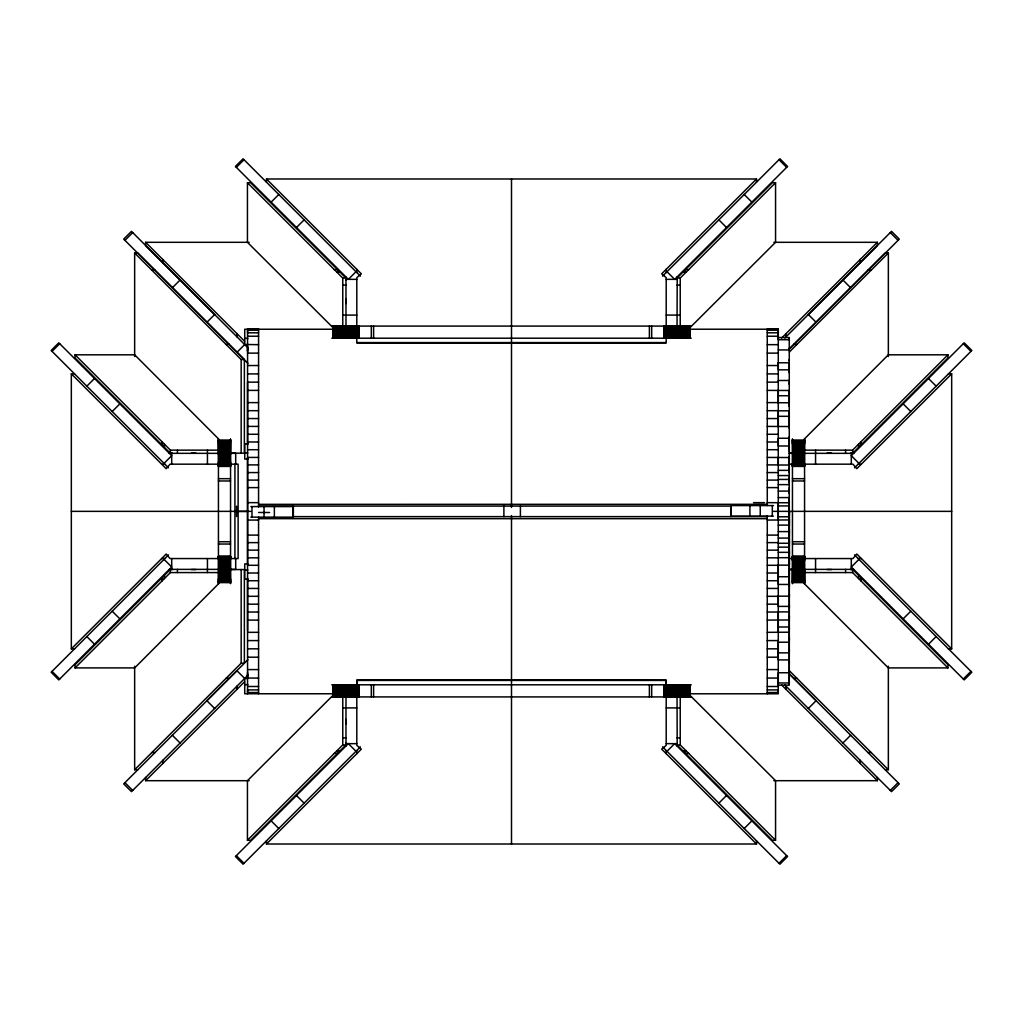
<?xml version="1.0" encoding="UTF-8"?>
<svg xmlns="http://www.w3.org/2000/svg" width="1023" height="1023" viewBox="0 0 1023 1023"><rect width="100%" height="100%" fill="white"/><g stroke="black" fill="none" stroke-linecap="round" stroke-linejoin="round"><path stroke-width="1.5" d="M219.229 439.596L134.665 354.815L75.063 354.815L75.063 358.012L170.393 453.342L235.699 453.342L235.699 464.173M161.979 444.928L161.979 441.731M164.396 447.345L164.396 444.148M170.393 453.342L170.393 450.146L75.063 354.815M177.427 453.342L177.427 450.146M207.439 450.146L207.439 464.173M218.436 580.361L218.436 579.018M218.436 464.084L218.436 461.859M218.436 454.404L218.436 439.187L218.436 583.545L218.436 580.616L230.546 580.616L230.546 583.519L230.546 439.199L230.546 454.404M230.546 580.361L230.546 579.018M230.546 464.084L230.546 461.859M236.569 506.155L236.569 516.564M247.579 676.535L247.579 671.83M247.566 630.526L247.566 578.148M247.566 563.865L247.566 328.933L258.576 328.933L258.563 507.012M258.576 693.786L258.563 517.165M356.784 684.656L356.784 680.09L511.5 679.86L666.203 680.116L666.203 684.668M511.5 679.86L511.5 515.592M767.263 693.786L767.276 515.605M767.276 505.554L767.263 328.933L778.273 328.933L778.273 337.986M789.27 672.763L778.273 672.763L778.273 685.154L789.27 685.167L789.27 659.925L789.27 337.552L778.286 337.552L778.286 339.726L789.27 339.726M778.286 502.779L778.273 693.786L691.471 693.786M778.286 426.54L778.286 410.811L789.27 410.811L789.257 416.029M778.286 390.492L778.286 402.742L789.27 402.742L789.27 390.492L767.263 390.39M778.286 338.319L778.286 337.552M789.27 506.091L789.27 557.688L778.273 557.688M789.27 516.615L789.27 499.071M789.27 498.15L789.27 497.805M789.27 493.623L789.27 492.881M789.27 492.319L789.27 489.071M789.27 487.997L789.27 487.664M789.27 482.677L789.27 482.92M789.27 481.961L789.27 478.879L789.27 480.593M789.27 477.779L789.27 477.306M789.27 472.895L789.27 472.153M789.27 471.424L789.27 468.496M789.27 467.319L789.27 466.565M789.27 462.396L789.27 461.68M789.27 460.874L789.27 458.035M789.27 456.731L789.27 456.284M789.257 451.053L789.257 451.463M789.257 450.12L789.257 447.435M789.257 436.719L789.257 446.015L778.286 445.977L778.286 438.253L789.27 438.253M789.257 428.368L789.257 415.031M789.257 406.553L789.257 404.149M789.257 384.367L789.257 382.218M789.257 372.845L789.257 370.965M789.257 361.081L789.257 359.533M789.257 349.38L789.257 347.999M789.27 338.319L789.27 337.552M789.27 684.387L789.385 511.219L789.385 512.753M792.454 568.315L792.454 583.545L792.454 439.187L792.454 442.102L804.564 442.102L804.564 439.199L804.564 583.519L804.564 569.837M792.454 560.873L792.454 558.648M792.454 443.701L792.454 442.358M804.564 560.873L804.564 558.648M804.564 443.701L804.564 442.358M815.561 572.573L815.561 558.558M845.573 572.573L845.573 569.376M852.607 569.376L947.937 664.72L947.937 667.904L852.607 572.573L852.607 569.376L788.874 569.376M858.604 578.57L858.604 575.374M861.021 580.987L861.021 577.803M236.952 352.372L244.727 344.495L244.727 329.24L331.529 329.24M244.727 344.495L258.576 344.661M219.229 583.123L134.665 667.904L75.063 667.904L75.063 664.72L170.393 569.376L235.699 569.376L235.699 558.558M803.771 439.596L888.335 354.815L947.937 354.815L947.937 358.012L852.607 453.342L788.874 453.342M124.934 240.354L132.709 232.579M52.045 351.362L59.705 343.715M236.339 167.363L243.998 159.703M172.337 287.757L180.112 279.982M86.84 386.157L94.5 378.51M271.133 202.145L278.78 194.498M112.198 411.515L119.857 403.855M296.478 227.502L304.138 219.843M206.863 322.296L214.651 314.521L131.481 231.351L123.706 239.126L247.924 363.344M164.051 463.368L171.698 455.708L58.81 342.807L51.15 350.467L168.475 467.792M355.991 271.696L348.332 279.356L235.431 166.455L243.09 158.795L360.416 276.133M74.526 373.843L71.329 373.843L71.329 648.876L166.199 554.018L170.023 558.558L219.318 558.558M168.475 554.926L51.15 672.252L58.81 679.911L171.698 567.011L164.051 559.364M75.063 667.904L170.393 572.573L219.05 572.573M134.652 666.178L134.652 769.718L241.172 663.198L244.369 663.198L244.369 569.555L230.009 569.555M247.924 659.656L123.706 783.874L131.481 791.649L247.911 675.206M236.952 670.628L206.863 700.704L214.651 708.479M249.164 780.69L145.624 780.69L244.574 681.753M266.466 182.184L266.466 178.987L756.534 178.987L661.676 273.844L666.203 277.668L666.203 326.976M662.572 276.133L779.91 158.795L787.557 166.455L674.669 279.356L667.009 271.696M680.231 278.051L775.562 182.708L772.365 182.708L677.034 278.051L680.231 278.051L680.231 326.695M345.991 684.796L345.966 744.949L250.635 840.292L247.438 840.292L342.769 744.949L342.769 696.305M360.416 746.867L243.09 864.205L235.431 856.545L348.332 743.644L355.991 751.304M756.534 840.816L756.534 844.013L266.466 844.013L361.324 749.156L356.797 745.332L356.797 696.024M781.674 337.999L877.376 242.31L773.836 242.31M784.871 337.999L877.376 245.507L877.376 242.31M789.449 348.702L885.151 253.001L888.348 253.001L888.348 356.541M789.347 349.073L899.294 239.126L891.519 231.351L808.349 314.521L816.124 322.296M789.398 351.95L888.348 253.001M803.95 450.146L852.607 450.146L947.937 354.815M854.525 467.792L971.85 350.467L964.19 342.807L851.302 455.708L858.949 463.368M948.474 648.876L951.671 648.876L951.671 373.843L856.801 468.7L852.977 464.173L803.682 464.173M667.009 751.304L674.669 743.644L787.557 856.545L779.91 864.205L662.572 746.867M858.949 559.364L851.302 567.011L964.19 679.911L971.85 672.252L854.525 554.926M808.349 708.479L816.124 700.704L789.385 673.978L899.294 783.874L891.519 791.649L784.871 685.001M718.862 803.157L726.509 795.498M903.143 618.864L910.802 611.204M744.207 828.502L751.867 820.855M928.5 644.221L936.16 636.562M842.888 743.018L850.663 735.243M779.002 863.297L786.661 855.637M963.295 679.016L970.955 671.357M890.291 790.421L898.066 782.646M690.781 326.874L775.562 242.31L775.562 182.708M332.219 696.126L247.438 780.69L247.438 840.292M356.797 337.897L356.784 342.91L511.5 343.14L666.203 342.884L666.203 337.897M332.219 326.874L247.438 242.31L247.438 182.708L250.635 182.708L345.966 278.051L345.991 338.204M247.911 347.794L145.624 245.507L145.624 242.31L249.164 242.31M134.652 356.541L134.652 253.001L137.849 253.001L244.369 359.521L244.369 453.163L230.009 453.163M334.355 269.624L337.552 269.624M685.448 269.624L688.645 269.624M151.839 270.187L155.036 270.187M867.964 270.187L871.161 270.187M336.772 272.054L339.968 272.054M683.032 272.054L686.216 272.054M247.438 182.708L342.769 278.051L345.966 278.051M345.966 279.343L356.797 279.343M666.203 279.343L677.034 279.343M342.769 285.085L345.966 285.085M677.034 285.085L680.231 285.085M342.769 315.084L356.797 315.084M666.203 315.084L680.231 315.084M331.81 326.081L691.19 326.081M691.471 329.214L778.273 329.214M258.576 330.224L247.566 330.224L247.579 332.807L258.576 332.807M767.263 330.224L778.273 330.224L778.273 332.807L767.263 332.807M247.579 336.222L258.576 336.222M767.263 336.222L778.273 336.222M331.81 338.204L691.19 338.204M244.727 338.357L247.873 338.357M356.797 342.577L666.203 342.577M226.019 344.367L229.216 344.367M793.784 344.367L796.981 344.367M767.263 344.661L778.273 344.661M778.286 349.943L789.27 349.943M247.566 353.127L258.576 353.127M767.263 353.127L778.273 353.127M134.652 253.001L241.172 359.521L244.369 359.521M247.566 365.531L258.576 365.531M767.263 365.531L778.273 365.531M948.474 373.843L951.671 373.843M247.566 373.906L258.576 373.906M767.263 373.906L778.273 373.906M778.286 380.492L789.27 380.492M247.566 382.142L258.576 382.142M767.263 382.142L778.273 382.142M247.566 390.39L258.576 390.39M778.286 395.735L789.27 395.735M247.566 402.614L258.576 402.614M767.276 402.614L778.273 402.614M247.566 410.683L258.576 410.683M767.276 410.683L778.273 410.683M778.286 416.31L789.27 416.31M247.566 418.548L258.576 418.548M767.276 418.548L778.273 418.548M247.566 426.412L258.576 426.412M767.276 426.412L789.27 426.54M247.566 434.276L258.576 434.276M767.276 434.276L778.273 434.276M218.436 440.107L230.546 440.107M792.454 440.107L804.564 440.107M218.436 440.683L230.546 440.683M792.454 440.683L804.564 440.683M218.436 441.079L230.546 441.079M792.454 441.079L804.564 441.079M218.436 441.552L230.546 441.552M792.454 441.552L804.564 441.552M247.566 442L258.576 442M767.276 442L778.273 442M218.436 442.102L230.546 442.102M218.436 442.729L230.546 442.729M792.454 442.729L804.564 442.729M218.436 443.419L230.546 443.419M792.454 443.419L804.564 443.419M247.873 443.803L244.727 443.803L244.74 459.084L247.873 459.084M218.436 444.174L230.546 444.174M792.454 444.174L804.564 444.174M218.436 445.005L230.546 445.005M792.454 445.005L804.564 445.005M218.436 445.887L230.546 445.887M792.454 445.887L804.564 445.887M218.436 446.821L230.546 446.821M792.454 446.821L804.564 446.821M218.436 447.805L230.546 447.805M792.454 447.805L804.564 447.805M218.436 448.854L230.546 448.854M792.454 448.854L804.564 448.854M247.566 449.711L258.576 449.711M767.276 449.711L778.273 449.711M218.436 449.928L230.546 449.928M792.454 449.928L804.564 449.928M170.393 450.146L219.05 450.146M218.436 451.041L230.546 451.041M792.454 451.041L804.564 451.041M218.436 452.192L230.546 452.192M792.454 452.192L804.564 452.192M244.727 452.92L247.873 452.92M169.153 453.163L172.35 453.163M191.378 453.163L195.917 453.163M789.794 453.163L792.991 453.163M827.083 453.163L831.622 453.163M850.65 453.163L853.847 453.163M218.436 454.57L230.546 454.57M792.454 454.57L804.564 454.57M218.436 455.785L230.546 455.785M792.454 455.785L804.564 455.785M218.436 457.012L230.546 457.012M792.454 457.012L804.564 457.012M247.566 457.422L258.576 457.422M767.276 457.422L789.27 457.55L789.27 465.017L778.286 465.017L778.286 457.55M218.436 458.24L230.546 458.24M792.454 458.24L804.564 458.24M218.436 459.48L230.546 459.48M792.454 459.48L804.564 459.48M218.436 460.708L230.546 460.708M792.454 460.708L804.564 460.708M218.436 461.923L230.546 461.923M792.454 461.923L804.564 461.923M218.436 463.125L230.546 463.125M792.454 463.125L804.564 463.125M161.66 464.173L164.856 464.173M219.318 464.173L170.023 464.173L166.199 468.7L71.329 373.843M229.421 464.173L238.116 464.173L238.116 558.558L229.421 558.558M788.874 464.173L793.579 464.173M858.144 464.173L861.34 464.173M218.436 464.301L230.546 464.301M792.454 464.301L804.564 464.301M218.436 464.519L230.546 464.519M792.454 464.519L804.564 464.519M218.436 464.723L230.546 464.723M247.566 464.89L258.576 464.89M767.276 464.89L778.273 464.89M792.454 464.723L804.564 464.723M218.436 465.107L230.546 464.915M792.454 464.915L804.564 465.107M218.436 465.286L230.546 465.286M792.454 465.286L804.564 465.286M218.436 465.465L230.546 465.465M792.454 465.465L804.564 465.465M218.436 465.618L230.546 465.618M792.454 465.618L804.564 465.618M230.546 465.772L218.436 465.913L230.546 466.028M792.454 465.772L804.564 465.913L792.454 466.028M218.436 466.207L230.546 466.245M792.454 466.245L804.564 466.207M218.436 466.437L230.546 466.398M792.454 466.398L804.564 466.437M778.286 470.363L789.27 470.363M247.566 472.575L258.576 472.575M767.276 472.575L778.273 472.575M778.286 475.554L789.27 475.554M218.436 478.687L230.546 478.687M792.454 478.687L804.564 478.687M778.286 479.442L789.27 479.442M247.566 480.094L258.576 480.094M767.276 480.094L778.273 480.094M218.436 480.976L230.546 480.976M792.454 480.976L804.564 480.976M778.286 484.621L789.27 484.621M247.566 487.613L258.576 487.613M767.276 487.613L778.273 487.613M778.286 491.104L789.27 491.104L789.27 489.48M778.286 497.587L789.27 497.587M247.566 502.651L258.563 502.651M753.529 502.651L764.526 502.651M767.276 502.651L789.27 502.779M258.909 504.339L767.276 504.313M730.946 505.579L773.465 505.579M778.286 505.925L789.27 505.925M258.397 506.091L731.343 506.091M250.929 506.59L293.345 506.59M71.329 511.359L250.712 511.359M773.567 511.359L789.27 511.359M789.666 511.359L951.671 511.359M236.569 511.423L247.553 511.423M258.563 512.497L269.561 512.497M730.946 516.129L773.362 516.129M292.936 516.628L767.403 516.628M778.273 328.933L778.273 516.781L789.27 516.781M250.814 517.139L293.345 517.139M258.909 518.661L767.276 518.687M247.566 520.068L258.563 520.068M767.276 520.068L789.27 519.94M778.286 525.119L789.27 525.119M778.286 531.602L789.27 531.602M247.566 535.106L258.576 535.106M767.276 535.106L778.273 535.106M778.286 538.085L789.27 538.085M218.436 541.742L230.546 541.742M792.454 541.742L804.564 541.742M247.566 542.625L258.576 542.625M767.276 542.625L778.273 542.625M778.286 543.264L789.27 543.264M218.436 544.031L230.546 544.031M792.454 544.031L804.564 544.031M778.273 547.152L789.27 547.152M247.566 550.144L258.576 550.144M767.276 550.144L778.273 550.144M778.273 552.343L789.27 552.343M218.436 556.282L230.546 556.32M792.454 556.32L804.564 556.282M218.436 556.525L230.546 556.474M792.454 556.474L804.564 556.525M218.436 556.742L230.546 556.691M792.454 556.691L804.564 556.742M218.436 556.87L230.546 556.96M792.454 556.96L804.564 556.87M218.436 557.011L230.546 557.1M792.454 557.1L804.564 557.011M218.436 557.266L230.546 557.266M792.454 557.266L804.564 557.266M218.436 557.433L230.546 557.433M792.454 557.433L804.564 557.433M218.436 557.612L230.546 557.804M792.454 557.804L804.564 557.612M218.436 558.008L230.546 558.008M247.566 557.829L258.576 557.829M767.276 557.829L778.273 557.829M792.454 558.008L804.564 558.008M218.436 558.213L230.546 558.213M792.454 558.213L804.564 558.213M218.436 558.417L230.546 558.417M792.454 558.417L804.564 558.417M161.66 558.558L164.856 558.558M788.874 558.558L793.579 558.558M803.682 558.558L852.977 558.558L856.801 554.018L951.671 648.876M858.144 558.558L861.34 558.558M218.436 559.594L230.546 559.594M792.454 559.594L804.564 559.594M218.436 560.796L230.546 560.796M792.454 560.796L804.564 560.796M218.436 562.023L230.546 562.023M792.454 562.023L804.564 562.023M218.436 563.251L230.546 563.251M792.454 563.251L804.564 563.251M247.873 563.916L244.74 563.916L244.727 579.197L247.873 579.197M218.436 564.479L230.546 564.479M792.454 564.479L804.564 564.479M789.27 565.156L778.273 565.156L778.273 576.729L778.273 584.453L789.27 584.453L789.27 576.729L778.273 576.729M247.566 565.297L258.576 565.297M767.276 565.297L778.273 565.297M218.436 565.719L230.546 565.719M792.454 565.719L804.564 565.719M218.436 566.934L230.546 566.934M792.454 566.934L804.564 566.934M218.436 568.161L230.546 568.161M792.454 568.161L804.564 568.161M169.153 569.555L172.35 569.555M191.378 569.555L195.917 569.555M789.794 569.555L792.991 569.555M827.083 569.555L831.622 569.555M850.65 569.555L853.847 569.555M244.727 570.08L247.873 570.08M218.436 570.527L230.546 570.527M792.454 570.527L804.564 570.527M218.436 571.678L230.546 571.678M792.454 571.678L804.564 571.678M803.95 572.573L852.607 572.573M218.436 572.803L230.546 572.803M792.454 572.803L804.564 572.803M247.566 573.008L258.576 573.021M767.276 573.021L778.273 573.021M218.436 573.877L230.546 573.877M792.454 573.877L804.564 573.877M218.436 574.913L230.546 574.913M792.454 574.913L804.564 574.913M218.436 575.898L230.546 575.898M792.454 575.898L804.564 575.898M218.436 576.844L230.546 576.844M792.454 576.844L804.564 576.844M218.436 577.726L230.546 577.726M792.454 577.726L804.564 577.726M218.436 578.545L230.546 578.545M792.454 578.545L804.564 578.545M218.436 579.299L230.546 579.299M792.454 579.299L804.564 579.299M218.436 579.99L230.546 579.99M792.454 579.99L804.564 579.99M792.454 580.616L804.564 580.616M247.566 580.732L258.576 580.732M767.276 580.732L778.273 580.732M218.436 581.166L230.546 581.166M792.454 581.166L804.564 581.166M218.436 581.639L230.546 581.639M792.454 581.639L804.564 581.639M218.436 582.036L230.546 582.036M792.454 582.036L804.564 582.036M218.436 582.611L230.546 582.611M792.454 582.611L804.564 582.611M247.566 588.442L258.576 588.442M767.276 588.442L778.273 588.442M789.27 596.179L778.273 596.179L778.273 606.396L789.27 606.396M247.566 596.307L258.576 596.307M767.276 596.307L778.273 596.307M247.566 604.171L258.576 604.171M767.276 604.171L778.273 604.171M789.27 611.895L778.273 611.895L778.273 632.214M247.566 612.035L258.576 612.035M767.276 612.035L778.273 612.035M247.566 620.104L258.576 620.104M767.276 620.104L789.27 619.964L789.372 620.629M778.273 626.984L789.27 626.984L789.372 629.324M247.566 632.329L258.576 632.329M767.263 632.329L789.27 632.214M247.566 640.59L258.576 640.59M767.263 640.59L778.273 640.59M789.27 642.214L778.273 642.214L778.273 659.925L789.27 659.925M247.566 648.825L258.576 648.825M767.263 648.825L778.273 648.825M71.329 648.876L74.526 648.876M778.273 652.866L789.27 652.866M247.566 657.201L258.576 657.201M767.263 657.201L778.273 657.201M947.937 667.904L888.335 667.904L803.771 583.123M247.566 669.592L258.576 669.592M767.263 669.592L778.273 669.592M247.579 678.057L258.576 678.057M767.263 678.057L778.273 678.057M226.019 678.351L229.216 678.351M793.784 678.351L796.981 678.351M247.873 678.479L244.727 678.479L236.952 670.743M778.273 682.98L789.27 682.98M244.727 684.643L247.873 684.643M331.81 684.796L691.19 684.796M247.579 686.497L258.576 686.497M767.263 686.497L778.273 686.497M258.576 689.911L247.579 689.911L247.566 692.507L258.576 692.507M767.263 689.911L778.273 689.911L778.273 692.507L767.263 692.507M331.529 693.76L244.727 693.76L244.727 678.402M331.81 696.919L691.19 696.919M342.769 707.916L356.797 707.916M666.203 707.916L680.231 707.916M342.769 737.915L345.966 737.915M677.034 737.915L680.231 737.915M345.966 743.657L356.797 743.657M666.203 743.657L677.034 743.657M342.769 744.949L345.966 744.949M775.562 840.292L680.231 744.949L677.034 744.949L772.365 840.292L775.562 840.292L775.562 780.69L690.781 696.126M336.772 750.946L339.968 750.946M683.032 750.946L686.216 750.946M151.839 752.532L155.036 752.532M867.964 752.532L871.161 752.532M334.355 753.376L337.552 753.376M685.448 753.376L688.645 753.376M134.652 769.718L137.849 769.718M885.151 769.718L888.348 769.718L888.348 666.178M773.836 780.69L877.376 780.69L877.376 777.493M890.291 232.579L898.066 240.354M963.295 343.715L970.955 351.362M779.002 159.703L786.661 167.363M842.888 279.982L850.663 287.757M928.5 378.51L936.16 386.157M744.207 194.498L751.867 202.145M903.143 403.855L910.802 411.515M718.862 219.843L726.509 227.502M789.398 670.781L888.348 769.718M781.674 685.001L877.376 780.69M266.466 178.987L361.324 273.844L356.797 277.668L356.797 326.976M756.534 844.013L661.676 749.156L666.203 745.332L666.203 696.024M145.624 242.31L244.574 341.247M112.198 611.204L119.857 618.864M296.478 795.498L304.138 803.157M86.84 636.562L94.5 644.221M271.133 820.855L278.78 828.502M172.337 735.243L180.112 743.018M52.045 671.357L59.705 679.016M236.339 855.637L243.998 863.297M124.934 782.646L132.709 790.421M789.385 511.781L789.385 513.329M789.385 515.183L789.385 514.441M789.385 519.288L789.385 520.068M789.385 525.451L789.385 524.633M789.372 529.096L789.372 529.876M789.372 535.413L789.372 534.633M789.372 545.707L789.372 544.952M789.372 549.786L789.372 550.579M789.372 556.18L789.372 555.387M789.372 560.259L789.372 561.039M789.372 566.614L789.372 565.962M789.372 570.911L789.372 571.64M789.372 577.343L789.372 576.652M789.372 581.678L789.372 582.356M789.257 446.642L789.257 447.499M789.27 468.317L789.27 470.094M789.27 499.876L789.27 501.283M778.273 516.781L778.286 519.927M247.566 674.17L247.566 678.697M861.021 441.731L861.021 444.928M860.19 259.497L860.19 262.681M860.19 760.319L860.19 763.503M858.604 444.148L858.604 447.345M852.607 450.146L852.607 453.342M851.302 453.342L851.302 464.173M851.302 558.558L851.302 569.376M845.573 450.146L845.573 453.342M815.561 450.146L815.561 464.173M789.385 520.809L789.385 523.712M789.372 530.438L789.372 533.699M789.372 539.415L789.372 540.208M789.372 540.771L789.372 543.878M789.372 551.295L789.372 554.223M789.372 561.819L789.372 564.67M789.372 572.548L789.372 575.258M789.372 583.366L789.372 585.962M789.372 594.273L789.372 596.754M789.372 605.194L789.372 607.611M789.372 616.051L789.372 618.467M789.372 638.211L789.372 640.385M789.372 649.707L789.372 651.613M789.36 661.472L789.36 663.045M789.36 673.172L789.36 674.553M786.009 333.677L786.009 336.861M786.009 686.139L786.009 689.323M772.314 505.579L772.314 516.129M760.242 505.579L760.242 516.129M756.534 178.987L756.534 182.184M749.91 505.579L749.91 516.129M731.176 505.579L731.176 516.129M730.921 506.091L730.921 516.628M690.269 326.081L690.269 338.204M690.269 684.796L690.269 696.919M689.694 326.081L689.694 338.204M689.694 684.796L689.694 696.919M689.297 326.081L689.297 338.204M689.297 684.796L689.297 696.919M688.824 326.081L688.824 338.204M688.824 684.796L688.824 696.919M688.274 326.081L688.274 338.204M688.274 684.796L688.274 696.919M687.648 326.081L687.648 338.204M687.648 684.796L687.648 696.919M686.957 326.081L686.957 338.204M686.957 684.796L686.957 696.919M686.19 326.081L686.19 338.204M686.19 684.796L686.19 696.919M685.372 326.081L685.372 338.204M685.372 684.796L685.372 696.919M684.489 326.081L684.489 338.204M684.489 684.796L684.489 696.919M683.556 326.081L683.556 338.204M683.556 684.796L683.556 696.919M682.558 326.081L682.558 338.204M682.558 684.796L682.558 696.919M681.523 326.081L681.523 338.204M681.523 684.796L681.523 696.919M680.448 326.081L680.448 338.204M680.448 684.796L680.448 696.919M680.231 696.305L680.231 744.949M679.336 326.081L679.336 338.204M679.336 684.796L679.336 696.919M678.185 326.081L678.185 338.204M678.185 684.796L678.185 696.919M677.213 276.811L677.034 326.695M677.034 696.305L677.213 746.189M677.009 326.081L677.009 338.204M677.009 684.796L677.009 696.919M675.807 326.081L675.807 338.204M675.807 684.796L675.807 696.919M674.592 326.081L674.592 338.204M674.592 684.796L674.592 696.919M673.364 326.081L673.364 338.204M673.364 684.796L673.364 696.919M672.137 326.081L672.137 338.204M672.137 684.796L672.137 696.919M670.896 326.081L670.896 338.204M670.896 684.796L670.896 696.919M669.669 326.081L669.669 338.204M669.669 684.796L669.669 696.919M668.454 326.081L668.454 338.204M668.454 684.796L668.454 696.919M667.252 326.081L667.252 338.204M667.252 684.796L667.252 696.919M666.203 269.305L666.203 272.502M666.203 685.103L666.203 680.423L356.797 680.423L356.797 685.103M666.203 750.498L666.203 753.695M666.075 326.081L666.075 338.204M666.075 684.796L666.075 696.919M665.858 326.081L665.858 338.204M665.858 684.796L665.858 696.919M665.653 326.081L665.653 338.204M665.653 684.796L665.653 696.919M665.462 326.081L665.462 338.204M665.462 684.796L665.462 696.919M665.27 326.081L665.091 338.204M665.27 684.796L665.091 696.919M664.912 326.081L664.912 338.204M664.912 684.796L664.912 696.919M664.758 326.081L664.758 338.204M664.758 684.796L664.758 696.919M664.605 326.081L664.464 338.204L664.336 326.081M664.605 684.796L664.464 696.919M664.4 684.796L664.336 696.919M664.234 326.081L664.042 338.204M664.17 684.796L664.08 696.919M663.863 326.081L663.837 338.204M664.004 684.796L663.94 696.919M651.689 326.081L651.689 338.204M651.689 684.796L651.689 696.919M649.388 326.081L649.388 338.204M649.388 684.796L649.388 696.919M520.4 506.091L520.4 516.628M511.5 178.987L511.5 342.577M511.5 343.14L511.5 507.408M511.5 680.423L511.5 844.013M503.891 506.091L503.891 516.628M373.612 326.081L373.612 338.204M373.612 684.796L373.612 696.919M371.311 326.081L371.311 338.204M371.311 684.796L371.311 696.919M359.06 326.081L359.163 338.204M359.086 684.796L359.06 696.919M358.958 338.204L358.83 326.081L358.651 338.204M358.83 684.796L358.868 696.919M358.728 684.796L358.651 696.919M358.536 326.081L358.6 338.204M358.6 684.796L358.536 696.919M358.395 326.081L358.242 338.204M358.395 684.796L358.242 696.919M358.088 326.081L358.088 338.204M358.088 684.796L358.088 696.919M357.909 326.081L357.909 338.204M357.909 684.796L357.909 696.919M357.73 326.081L357.73 338.204M357.73 684.796L357.73 696.919M357.539 326.081L357.347 338.204M357.347 684.796L357.539 696.919M357.142 326.081L357.142 338.204M357.142 684.796L357.142 696.919M356.925 326.081L356.925 338.204M356.925 684.796L356.925 696.919M356.797 269.305L356.797 272.502M356.797 750.498L356.797 753.695M355.748 326.081L355.748 338.204M355.748 684.796L355.748 696.919M354.546 326.081L354.546 338.204M354.546 684.796L354.546 696.919M353.331 326.081L353.331 338.204M353.331 684.796L353.331 696.919M352.104 326.081L352.104 338.204M352.104 684.796L352.104 696.919M350.863 326.081L350.863 338.204M350.863 684.796L350.863 696.919M349.636 326.081L349.636 338.204M349.636 684.796L349.636 696.919M348.408 326.081L348.408 338.204M348.408 684.796L348.408 696.919M347.193 326.081L347.193 338.204M347.193 684.796L347.193 696.919M345.787 276.811L345.787 280.008M345.787 299.023L345.787 303.575M345.787 719.425L345.787 723.977M345.787 742.992L345.787 746.189M344.815 326.081L344.815 338.204M344.815 684.796L344.815 696.919M343.664 326.081L343.664 338.204M343.664 684.796L343.664 696.919M342.769 278.051L342.769 326.695M342.552 326.081L342.552 338.204M342.552 684.796L342.552 696.919M341.477 326.081L341.477 338.204M341.477 684.796L341.477 696.919M340.442 326.081L340.442 338.204M340.442 684.796L340.442 696.919M339.444 326.081L339.444 338.204M339.444 684.796L339.444 696.919M338.511 326.081L338.511 338.204M338.511 684.796L338.511 696.919M337.628 326.081L337.628 338.204M337.628 684.796L337.628 696.919M336.81 326.081L336.81 338.204M336.81 684.796L336.81 696.919M336.043 326.081L336.043 338.204M336.043 684.796L336.043 696.919M335.352 326.081L335.352 338.204M335.352 684.796L335.352 696.919M334.726 326.081L334.726 338.204M334.726 684.796L334.726 696.919M334.176 326.081L334.176 338.204M334.176 684.796L334.176 696.919M333.703 326.081L333.703 338.204M333.703 684.796L333.703 696.919M333.306 326.081L333.306 338.204M333.306 684.796L333.306 696.919M332.731 326.081L332.731 338.204M332.731 684.796L332.731 696.919M293.358 506.091L293.358 516.628M293.115 506.59L293.115 517.139M274.369 506.59L274.369 517.139M266.466 840.816L266.466 844.013M264.049 506.59L264.049 517.139M251.978 506.59L251.978 517.139M247.579 346.196L247.579 350.902M247.566 348.549L247.566 351.746M247.566 382.385L247.566 444.954M247.566 458.087L247.566 693.786M241.172 359.521L241.172 453.163M241.172 569.555L241.172 663.198M236.991 333.677L236.991 336.861M236.991 686.139L236.991 689.323M234.919 464.173L234.919 558.558M207.439 558.558L207.439 572.573M177.427 569.376L177.427 572.573M171.698 453.342L171.698 464.173M171.698 558.558L171.698 569.376M170.393 569.376L170.393 572.573M164.396 575.374L164.396 578.57M162.81 259.497L162.81 262.681M162.81 760.319L162.81 763.503M161.979 577.803L161.979 580.987M145.624 777.493L145.624 780.69M778.286 362.781L778.286 369.84L789.27 369.84L789.27 362.781L778.286 362.781"/></g></svg>
